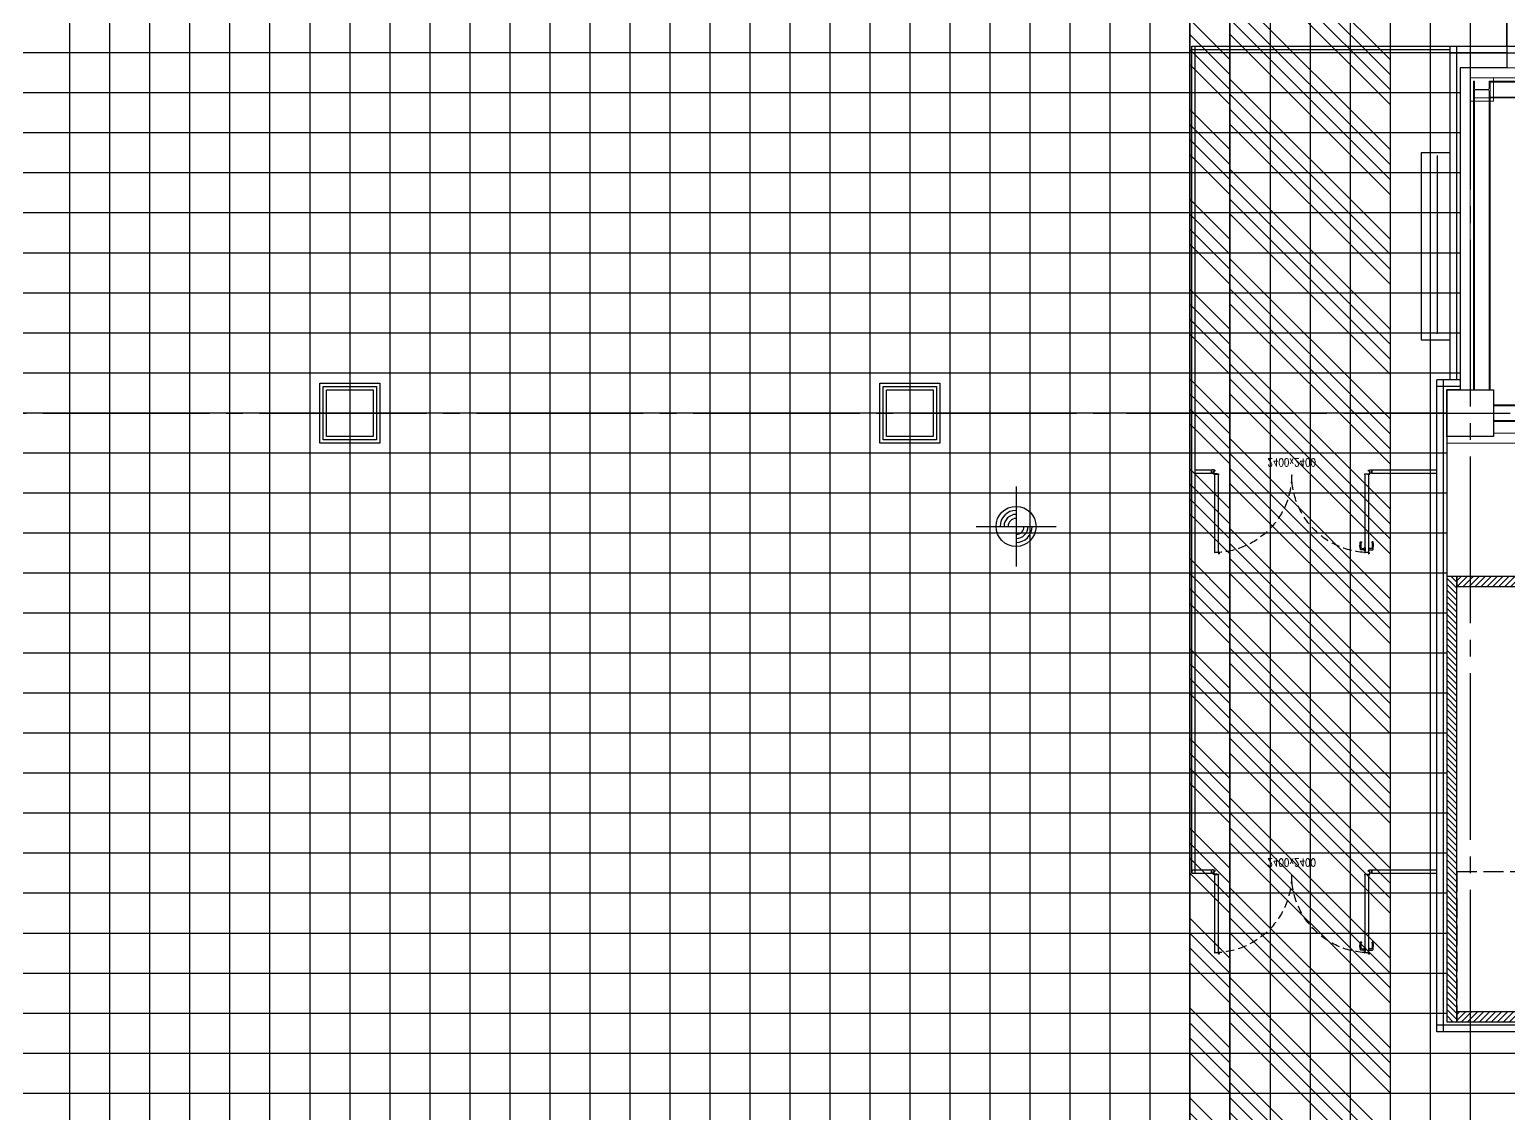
# Model space of a CAD drawing. Header units: millimetres. Extents: x -960 to 41501, y -1010 to 11880.
# Drawn here: x 21360 to 23577, y 3450 to 5075 of the extents above; entities that cross this region are included whole.
import ezdxf
from ezdxf.enums import TextEntityAlignment as Align

# ---------------------------------------------------------------- set-up
doc = ezdxf.new("R2010")
doc.units = ezdxf.units.MM
doc.header["$LTSCALE"] = 100
for name, pattern in [('188K-SM-03-F10-ARCH-PA-Y2257103$0$DASHED', [19.05, 12.7, -6.35]), ('X-S-FAB-L10$0$COL-CEN-LIN', [3.25, 2.5, -0.25, 0.25, -0.25]), ('X-S-FAB-L10$0$HIDDEN', [0.4, 0.3, -0.1])]:
    doc.linetypes.add(name, pattern=pattern)
for name, color, linetype in [('0-XREF', 7, 'Continuous'), ('188K-SM-03-F10-ARCH-PA-Y2257103$0$K-Door', 53, 'Continuous'), ('188K-SM-03-F10-ARCH-PA-Y2257103$0$K-P1S-4.2-單抗', 53, 'Continuous'), ('188K-SM-03-F10-ARCH-PA-Y2257103$0$K-P2D-4.2-雙抗', 53, 'Continuous'), ('188K-SM-03-F10-ARCH-PA-Y2257103$0$K-岩棉 2hr 7.5-單抗', 53, 'Continuous'), ('188K-SM-03-F10-ARCH-RF-Y2257103$0$K-RF-0.55', 191, 'Continuous'), ('188K-SM-03-F10-ARCH-RF-Y2257103$0$K-RF-0.55-AREA', 6, 'Continuous'), ('188K-SM-03-F10-ARCH-RF-Y2257103$0$K-RF-動線-1500', 5, 'Continuous'), ('188K-SM-03-F10-ARCH-RF-Y2257103$0$K-RF-動線-1500-預降', 14, 'Continuous'), ('X-S-FAB-L10$0$#3電梯_1F_82_A-WALL-IN', 8, 'Continuous'), ('X-S-FAB-L10$0$#3電梯_1F_82_WEIGHT', 8, 'Continuous'), ('X-S-FAB-L10$0$0-DIM-INT', 8, 'Continuous'), ('X-S-FAB-L10$0$0-DIM-TXT', 8, 'Continuous'), ('X-S-FAB-L10$0$A-WALL-IN', 8, 'Continuous'), ('X-S-FAB-L10$0$BLOCK', 8, 'Continuous'), ('X-S-FAB-L10$0$CCL', 8, 'X-S-FAB-L10$0$COL-CEN-LIN'), ('X-S-FAB-L10$0$COL-S', 8, 'Continuous'), ('X-S-FAB-L10$0$HID', 8, 'X-S-FAB-L10$0$HIDDEN'), ('X-S-FAB-L10$0$WALL_188K_IN', 8, 'Continuous')]:
    doc.layers.add(name, color=color, linetype=linetype)
doc.styles.add('188K-SM-03-F10-ARCH-PA-Y2257103$0$14P7-XFDP10$0$AA-TXT', font='simplex.shx', dxfattribs={"width": 0.8, "bigfont": 'chineset.shx'})
doc.styles.add('X-S-FAB-L10$0$CHINA', font='simplex.shx', dxfattribs={"width": 0.75, "bigfont": 'chineset.shx'})
doc.styles.add('X-S-FAB-L10$0$Standard', font='', dxfattribs={"width": 0.8})
doc.styles.add('X-S-FAB-L10$0$TG_NOTE_TEXT', font='simplex.shx', dxfattribs={"width": 0.75, "bigfont": 'chineset.shx'})
doc.styles.get('X-S-FAB-L10$0$Standard').set_extended_font_data('Microsoft JhengHei')

# ---------------------------------------------------------------- blocks, each defined once
blk = doc.blocks.new('X-S-FAB-L10$0$FAB2-L05')
at = {"layer": 'X-S-FAB-L10$0$CCL'}
for p, q in [((-4320, 11005), (-4320, 0)), ((-3480, 11005), (-3480, 0)), ((-2640, 11005), (-2640, 0)), ((-26880, 5220), (1210, 5220))]:
    blk.add_line(p, q, dxfattribs=at)
at = {"layer": 'X-S-FAB-L10$0$COL-S'}
for points in [[(-4355, 5255), (-4285, 5255), (-4285, 5185), (-4355, 5185)], [(-3515, 5255), (-3445, 5255), (-3445, 5185), (-3515, 5185)], [(-2675, 5255), (-2605, 5255), (-2605, 5185), (-2675, 5185)]]:
    blk.add_lwpolyline(points, close=True, dxfattribs=at)
blk = doc.blocks.new('X-S-FAB-L10')
at = {"layer": 'X-S-FAB-L10$0$WALL_188K_IN'}
h = blk.add_hatch(dxfattribs=at)
h.set_pattern_fill('LINE', color=256, scale=2, angle=135)
h.set_pattern_definition([(135, (23500, 4156.6165), (-4.49013, -4.49013), [])])
h.paths.add_polyline_path([(23500, 3587.5), (23500, 4255), (23485, 4255), (23485, 3587.5)])
h = blk.add_hatch(dxfattribs=at)
h.set_pattern_fill('LINE', color=256, scale=2, angle=45)
h.set_pattern_definition([(45, (23895.6165, 4240), (-4.49013, 4.49013), [])])
h.paths.add_polyline_path([(23500, 4240), (23994, 4240), (23994, 4255), (23500, 4255)])
h = blk.add_hatch(dxfattribs=at)
h.set_pattern_fill('LINE', color=256, scale=2, angle=45)
h.set_pattern_definition([(45, (24216.6165, 3587.5), (-4.49013, 4.49013), [])])
h.paths.add_polyline_path([(23500, 3587.5), (24315, 3587.5), (24315, 3602.5), (23500, 3602.5)])
at = {"layer": 'X-S-FAB-L10$0$#3電梯_1F_82_A-WALL-IN', "lineweight": 0, "flags": 128}
for points in [[(23550, 4987.5), (23550, 4900)], [(23550, 4600), (23550, 4555)]]:
    blk.add_lwpolyline(points, dxfattribs=at)
at = {"layer": 'X-S-FAB-L10$0$#3電梯_1F_82_WEIGHT', "lineweight": 0}
for p, q in [((23525, 4972.5), (23525, 4997.5)), ((23525, 4997.5), (23526.4, 4997.5)), ((23526.4, 4997.5), (23526.4, 4987)), ((23548.6, 4987), (23548.6, 4997.5)), ((23548.6, 4997.5), (23550, 4997.5)), ((23550, 4972.5), (23550, 4997.5)), ((23550, 4996.1), (23975, 4996.1)), ((23526.4, 4972.5), (23525, 4972.5)), ((23526.4, 4982.9), (23526.4, 4972.5)), ((23526.4, 4972.5), (23526.4, 4535)), ((23528, 4985.4), (23547, 4985.4)), ((23547, 4984.5), (23528, 4984.5)), ((23548.6, 4972.5), (23548.6, 4982.9)), ((23550, 4972.5), (23548.6, 4972.5)), ((23548.6, 4972.5), (23548.6, 4535)), ((23550, 4973.9), (23975, 4973.9)), ((23555, 4511.1), (23975, 4511.1)), ((23555, 4488.9), (23975, 4488.9))]:
    blk.add_line(p, q, dxfattribs=at)
at = {"layer": 'X-S-FAB-L10$0$#3電梯_1F_82_WEIGHT', "lineweight": 0, "flags": 128}
for points in [[(23520, 4967.5), (23520, 5002.5)], [(23520, 5002.5), (23555, 5002.5)], [(23555, 5002.5), (23555, 4967.5), (23520, 4967.5)]]:
    blk.add_lwpolyline(points, dxfattribs=at)
for points in [[(23975, 4972.5), (23550, 4972.5), (23550, 4997.5), (23975, 4997.5)], [(23525, 4535), (23525, 4972.5), (23550, 4972.5), (23550, 4535)], [(23975, 4487.5), (23555, 4487.5), (23555, 4512.5), (23975, 4512.5)]]:
    blk.add_lwpolyline(points, close=True, dxfattribs=at)
at = {"layer": 'X-S-FAB-L10$0$#3電梯_1F_82_WEIGHT', "lineweight": 0}
for centre, start, end in [((23528, 4987), 180, 270), ((23528, 4982.9), 90, 180), ((23547, 4987), 270, 0), ((23547, 4982.9), 0, 90)]:
    blk.add_arc(centre, 1.6, start, end, dxfattribs=at)
at = {"layer": 'X-S-FAB-L10$0$0-DIM-INT'}
for p, q in [((22839.2, 4390.1), (22839.2, 4270.1)), ((22779.2, 4330.1), (22899.2, 4330.1))]:
    blk.add_line(p, q, dxfattribs=at)
blk.add_circle((22839.2, 4330.1), 30, dxfattribs=at)
for radius, start, end in [(24, 90, 180), (18, 90, 180), (12, 90, 180), (24, 270, 0), (18, 270, 0), (12, 270, 0)]:
    blk.add_arc((22839.2, 4330.1), radius, start, end, dxfattribs=at)
at = {"layer": 'X-S-FAB-L10$0$A-WALL-IN', "lineweight": 0}
for p, q in [((23485, 4465), (23485, 4455)), ((23994, 4470), (23555, 4470)), ((23485, 4455), (23994, 4455))]:
    blk.add_line(p, q, dxfattribs=at)
at = {"layer": 'X-S-FAB-L10$0$A-WALL-IN', "lineweight": 0, "flags": 128}
for points in [[(23505, 5017.5), (23505, 5002.5)], [(24315, 5017.5), (23505, 5017.5)], [(23505, 5002.5), (23505, 4535)], [(23520, 5002.5), (24315, 5002.5)], [(23520, 4535), (23520, 5002.5)]]:
    blk.add_lwpolyline(points, dxfattribs=at)
at = {"layer": 'X-S-FAB-L10$0$COL-S'}
for p, q in [((21805, 4535), (21875, 4535)), ((21805, 4465), (21805, 4535)), ((21875, 4535), (21875, 4465)), ((22645, 4535), (22715, 4535)), ((22645, 4465), (22645, 4535)), ((22715, 4535), (22715, 4465)), ((23485, 4535), (23555, 4535)), ((23485, 4465), (23485, 4535)), ((23555, 4535), (23555, 4465)), ((21875, 4465), (21805, 4465)), ((22715, 4465), (22645, 4465)), ((23555, 4465), (23485, 4465))]:
    blk.add_line(p, q, dxfattribs=at)
at = {"layer": 'X-S-FAB-L10$0$HID'}
for q in [(23500, 3602.5), (23650, 3812.5)]:
    blk.add_line((23500, 3812.5), q, dxfattribs=at)
at = {"layer": 'X-S-FAB-L10$0$WALL_188K_IN'}
for points in [[(23500, 3587.5), (23500, 4255), (23485, 4255), (23485, 3587.5)], [(23500, 4240), (23994, 4240), (23994, 4255), (23500, 4255)], [(23500, 3587.5), (24315, 3587.5), (24315, 3602.5), (23500, 3602.5)]]:
    blk.add_lwpolyline(points, close=True, dxfattribs=at)
at = {"layer": 'X-S-FAB-L10$0$BLOCK'}
blk.add_blockref('X-S-FAB-L10$0$FAB2-L05', (26160, -720), dxfattribs=at)
at = {"style": 'X-S-FAB-L10$0$TG_NOTE_TEXT', "width": 0.5, "flags": 1}
for p in [(7463.3, 9020), (18268.3, 8649), (11197.8, 4800.2), (16485.8, 4800.2), (25420.3, 2635), (13360, 320, 0), (7463.3, -33.3)]:
    blk.add_attdef('WH', text='', height=20, dxfattribs=at).set_placement(p, align=Align.BOTTOM_LEFT)
at = {"width": 0.5}
for style, p in [('X-S-FAB-L10$0$TG_NOTE_TEXT', (7585, 9020)), ('X-S-FAB-L10$0$TG_NOTE_TEXT', (18390, 8649)), ('X-S-FAB-L10$0$TG_NOTE_TEXT', (11117.5, 4813.5)), ('X-S-FAB-L10$0$TG_NOTE_TEXT', (16607.5, 4813.5)), ('X-S-FAB-L10$0$TG_NOTE_TEXT', (25350, 2635)), ('X-S-FAB-L10$0$Standard', (13129.4, 325, 0)), ('X-S-FAB-L10$0$TG_NOTE_TEXT', (7585, -20))]:
    blk.add_attdef('DESC', text='', height=10, dxfattribs=dict(at, style=style)).set_placement(p, align=Align.BOTTOM_LEFT)
for tag, style, p in [('TYPE', 'X-S-FAB-L10$0$TG_NOTE_TEXT', (7619.3, 9020)), ('NO', 'X-S-FAB-L10$0$TG_NOTE_TEXT', (7650.1, 9020)), ('TYPE', 'X-S-FAB-L10$0$TG_NOTE_TEXT', (18424.2, 8649)), ('NO', 'X-S-FAB-L10$0$TG_NOTE_TEXT', (18455, 8649)), ('NO', 'X-S-FAB-L10$0$TG_NOTE_TEXT', (11088.6, 4813.5)), ('TYPE', 'X-S-FAB-L10$0$TG_NOTE_TEXT', (11151.8, 4813.5)), ('TYPE', 'X-S-FAB-L10$0$TG_NOTE_TEXT', (16641.8, 4813.5)), ('NO', 'X-S-FAB-L10$0$TG_NOTE_TEXT', (16672.6, 4813.5)), ('NO', 'X-S-FAB-L10$0$TG_NOTE_TEXT', (25313, 2635)), ('TYPE', 'X-S-FAB-L10$0$TG_NOTE_TEXT', (25350, 2635)), ('NO', 'X-S-FAB-L10$0$Standard', (13100, 320, 0)), ('TYPE', 'X-S-FAB-L10$0$Standard', (13129.4, 320, 0)), ('TYPE', 'X-S-FAB-L10$0$TG_NOTE_TEXT', (7619.3, -20)), ('NO', 'X-S-FAB-L10$0$TG_NOTE_TEXT', (7650.1, -20))]:
    blk.add_attdef(tag, text='', height=10, dxfattribs=dict(at, style=style)).set_placement(p, align=Align.BOTTOM_RIGHT)
at = {"style": 'X-S-FAB-L10$0$TG_NOTE_TEXT', "width": 0.5, "flags": 1}
for rotation, p in [(180, (43, 7480)), (180, (943, 7480)), (90, (24310, 3717.8)), (270, (17080, 1711.7))]:
    blk.add_attdef('WH', text='', height=20, rotation=rotation, dxfattribs=at).set_placement(p, align=Align.BOTTOM_LEFT)
at = {"width": 0.5}
for rotation, style, p in [(180, 'X-S-FAB-L10$0$Standard', (317.6, 7480)), (180, 'X-S-FAB-L10$0$Standard', (1217.6, 7480)), (90, 'X-S-FAB-L10$0$TG_NOTE_TEXT', (24310, 3647.5)), (270, 'X-S-FAB-L10$0$TG_NOTE_TEXT', (17080, 1605))]:
    blk.add_attdef('DESC', text='', height=10, rotation=rotation, dxfattribs=dict(at, style=style)).set_placement(p, align=Align.BOTTOM_LEFT)
for tag, rotation, style, p in [('TYPE', 180, 'X-S-FAB-L10$0$Standard', (317.6, 7480)), ('NO', 180, 'X-S-FAB-L10$0$Standard', (347, 7480)), ('TYPE', 180, 'X-S-FAB-L10$0$Standard', (1217.6, 7480)), ('NO', 180, 'X-S-FAB-L10$0$Standard', (1247, 7480)), ('TYPE', 90, 'X-S-FAB-L10$0$TG_NOTE_TEXT', (24310, 3647.5)), ('NO', 90, 'X-S-FAB-L10$0$TG_NOTE_TEXT', (24310, 3610.5)), ('TYPE', 270, 'X-S-FAB-L10$0$TG_NOTE_TEXT', (17080, 1605)), ('NO', 270, 'X-S-FAB-L10$0$TG_NOTE_TEXT', (17080, 1573))]:
    blk.add_attdef(tag, text='', height=10, rotation=rotation, dxfattribs=dict(at, style=style)).set_placement(p, align=Align.BOTTOM_RIGHT)
at = {"layer": 'X-S-FAB-L10$0$0-DIM-TXT', "style": 'X-S-FAB-L10$0$CHINA', "width": 0.75}
for p in [(667.4, 7855.1, -2689.4), (22627.4, 6728.8), (25644.7, 6728.8), (24778.8, 5569.1), (1118.3, 4980), (417.8, 4594.6), (23874.8, 4355), (22927.4, 4330.1), (23749.9, 3901.4), (417.8, 3765.2), (1118.3, 3730), (417.8, 3115.8), (536.9, 2227.8), (16909, 1782.7), (888.4, 880.5), (16977.4, 750), (18878.8, 750), (25641.2, 553.2), (21364, 526.9)]:
    blk.add_attdef('HIG', text='', height=80, dxfattribs=at).set_placement(p, align=Align.MIDDLE_LEFT)
blk = doc.blocks.new('188K-SM-03-F10-ARCH-RF-Y2257103')
at = {"layer": '188K-SM-03-F10-ARCH-RF-Y2257103$0$K-RF-動線-1500'}
h = blk.add_hatch(dxfattribs=at)
h.set_pattern_fill('ANSI34', color=256, scale=5, angle=90)
h.set_pattern_definition([(135, (-60, 0), (-67.35192, -67.35192), []), (135, (-60, 22.45), (-67.35192, -67.35192), []), (135, (-60, 44.9), (-67.35192, -67.35192), []), (135, (-60, 67.35), (-67.35192, -67.35192), [])])
h.paths.add_polyline_path([(23160, 2099.8), (23160, 5955), (23400, 5955), (23400, 2099.8)])
at = {"layer": '188K-SM-03-F10-ARCH-RF-Y2257103$0$K-RF-動線-1500-預降'}
h = blk.add_hatch(dxfattribs=at)
h.set_pattern_fill('ANSI34', color=256, scale=5, angle=90)
h.set_pattern_definition([(135, (-300, 1e-06), (-67.35192, -67.35192), []), (135, (-300, 22.45), (-67.35192, -67.35192), []), (135, (-300, 44.9), (-67.35192, -67.35192), []), (135, (-300, 67.35), (-67.35192, -67.35192), [])])
h.paths.add_polyline_path([(23100, 2400), (23100, 5955), (23160, 5955), (23160, 2400)])
at = {"layer": '188K-SM-03-F10-ARCH-RF-Y2257103$0$K-RF-0.55'}
for p, q in [((21420, 5955), (21420, 1870)), ((21480, 5955), (21480, 1870)), ((21540, 5955), (21540, 1870)), ((21600, 5955), (21600, 1870)), ((21660, 5955), (21660, 1870)), ((21720, 5955), (21720, 1870)), ((21780, 5955), (21780, 1870)), ((21840, 5955), (21840, 1870)), ((21900, 5955), (21900, 1870)), ((21960, 5955), (21960, 1870)), ((22020, 5955), (22020, 1870)), ((22080, 5955), (22080, 1870)), ((22140, 5955), (22140, 1870)), ((22200, 5955), (22200, 1870)), ((22260, 5955), (22260, 1870)), ((22320, 5955), (22320, 1870)), ((22380, 5955), (22380, 1870)), ((22440, 5955), (22440, 1870)), ((22500, 5955), (22500, 1870)), ((22560, 5955), (22560, 1870)), ((22620, 5955), (22620, 1870)), ((22680, 5955), (22680, 1870)), ((22740, 5955), (22740, 1870)), ((22800, 5955), (22800, 1870)), ((22860, 5955), (22860, 1870)), ((22920, 5955), (22920, 1870)), ((22980, 5955), (22980, 1870)), ((23040, 5955), (23040, 1870)), ((23100, 5955), (23100, 1870)), ((23160, 5955), (23160, 1870)), ((23220, 5955), (23220, 1870)), ((23280, 5955), (23280, 1870)), ((23340, 5955), (23340, 1870)), ((23400, 5955), (23400, 1870)), ((23460, 5955), (23460, 1870)), ((23520, 5955), (23520, 5017.5)), ((23575, 5040), (1845, 5040)), ((23505, 4980), (1845, 4980)), ((23505, 4920), (1845, 4920)), ((23505, 4860), (1845, 4860)), ((23505, 4800), (16697.5, 4800)), ((23505, 4740), (16697.5, 4740)), ((23505, 4680), (16697.5, 4680)), ((23505, 4620), (16697.5, 4620)), ((23505, 4560), (16697.5, 4560)), ((23485, 4500), (15995.1, 4500)), ((23485, 4440), (1845, 4440)), ((23485, 4380), (1845, 4380)), ((23485, 4320), (1845, 4320)), ((23485, 4260), (1845, 4260)), ((23485, 4200), (1845, 4200)), ((23485, 4140), (1845, 4140)), ((23485, 4080), (1845, 4080)), ((23485, 4020), (1845, 4020)), ((23485, 3960), (1845, 3960)), ((23485, 3900), (1845, 3900)), ((23485, 3840), (1845, 3840)), ((23485, 3780), (1845, 3780)), ((23485, 3720), (1845, 3720)), ((23485, 3660), (1845, 3660)), ((23485, 3600), (1845, 3600)), ((23520, 3587.5), (23520, 1870)), ((24315, 3540), (1845, 3540)), ((24315, 3480), (1845, 3480))]:
    blk.add_line(p, q, dxfattribs=at)
at = {"layer": '188K-SM-03-F10-ARCH-RF-Y2257103$0$K-RF-0.55-AREA', "elevation": 0}
blk.add_lwpolyline([(19320, 8595), (19320, 7535), (19285, 7535), (19285, 7465), (19320, 7465), (19320, 7320), (21349.5, 7320), (21349.5, 5955), (24315, 5955), (24315, 5565), (23575, 5565), (23575, 5017.5), (23505, 5017.5), (23505, 4535), (23485, 4535), (23485, 3587.5), (24315, 3587.5), (24315, 1870), (17090, 1870), (17090, 2075), (16750, 2075)], dxfattribs=at)
at = {"layer": '188K-SM-03-F10-ARCH-RF-Y2257103$0$K-RF-0.55-AREA'}
for points in [[(21805, 4535), (21875, 4535), (21875, 4465), (21805, 4465)], [(22645, 4535), (22715, 4535), (22715, 4465), (22645, 4465)]]:
    blk.add_lwpolyline(points, close=True, dxfattribs=at)
at = {"layer": '188K-SM-03-F10-ARCH-RF-Y2257103$0$K-RF-動線-1500'}
blk.add_lwpolyline([(23160, 2099.8), (23160, 5955), (23400, 5955), (23400, 2099.8)], close=True, dxfattribs=at)
at = {"layer": '188K-SM-03-F10-ARCH-RF-Y2257103$0$K-RF-動線-1500-預降'}
blk.add_lwpolyline([(23100, 2400), (23100, 5955), (23160, 5955), (23160, 2400)], close=True, dxfattribs=at)
blk = doc.blocks.new('188K-SM-03-F10-ARCH-PA-Y2257103$0$雙開門-2400×2400')
for p, q in [((225.2, 117.7), (223.8, 117.6)), ((229.2, 117.7), (225.2, 117.7)), ((225.2, 115.5), (229.2, 115.5)), ((229.2, 119), (229.2, 114.1)), ((230, 119), (229.2, 119)), ((229.2, 114.1), (230, 114.1)), ((230, 114.1), (230, 119)), ((0, 2.5), (0, -2.5)), ((0, -1.9), (0, 1.9)), ((0.6, 2.5), (3, 2.5)), ((3, 2.5), (3, 0.2)), ((3, 0.2), (3, 0.2)), ((239.4, 2.5), (237, 2.5)), ((237, 2.5), (237, -0.2)), ((237, -0.2), (237, 0)), ((240, 2.5), (240, -2.5)), ((240, -1.9), (240, 1.9)), ((3, -2.5), (0.6, -2.5)), ((4.7, -1.9), (3, -2.5)), ((3.7, -0.6), (3.9, -0.6)), ((3.9, -0.6), (4, -0.6)), ((4.1, -0.7), (4, -0.7)), ((4, -0.7), (4, -1.5)), ((4, -1.5), (4.6, -1.5)), ((4.5, -0.2), (4.1, -0.2)), ((4.1, -0.7), (4.1, -0.7)), ((4.6, -0.7), (4.5, -0.7)), ((4.5, -0.7), (4.5, -0.7)), ((4.6, -0.6), (4.7, -0.6)), ((4.6, -1.5), (4.6, -0.7)), ((4.7, -0.6), (4.8, -0.6)), ((5, -0.8), (5, -1.5)), ((235, -0.8), (235, -1.5)), ((235.3, -0.6), (235.2, -0.6)), ((235.4, -0.6), (235.3, -0.6)), ((235.3, -1.9), (237, -2.5)), ((235.4, -1.5), (235.4, -0.7)), ((235.4, -0.7), (235.5, -0.7)), ((236, -1.5), (235.4, -1.5)), ((235.5, -0.2), (235.9, -0.2)), ((235.5, -0.7), (235.5, -0.7)), ((235.9, -0.7), (235.9, -0.7)), ((235.9, -0.7), (236, -0.7)), ((236.1, -0.6), (236, -0.6)), ((236, -0.7), (236, -1.5)), ((236.3, -0.6), (236.1, -0.6)), ((237, -2.5), (239.4, -2.5))]:
    blk.add_line(p, q)
for points in [[(10.9, 121.6), (10.9, 123.4), (10.9, 121.6), (4.3, 121.6), (4.3, 121.5), (4.7, 121.5), (4.7, 120.4, 0.414214), (4.8, 120.3), (5, 120.3), (5, 120.4), (4.9, 120.4), (4.9, 121.4), (5, 121.4), (5, 4.1), (4.9, 4.1), (4.9, 5.1), (5, 5.1), (5, 5.2), (4.8, 5.2, 0.414214), (4.7, 5.1), (4.7, 4, 0.414214), (4.8, 3.8), (10.2, 3.8, 0.414214), (10.3, 4), (10.3, 5.1, 0.414214), (10.2, 5.2), (10, 5.2), (10, 5.1), (10.1, 5.1), (10.1, 4.1), (10, 4.1), (10, 121.4), (10.1, 121.4), (10.1, 120.4), (10, 120.4), (10, 120.3), (10.2, 120.3, 0.414214), (10.3, 120.4), (10.3, 121.4), (11.1, 121.4, 0.414214), (11.1, 121.4), (11.1, 123.6, 0.414214), (11.1, 123.7), (10.3, 123.7), (10.3, 123.4), (10.9, 123.4)], [(235.9, 121.6), (235.9, 123.4), (235.9, 121.6), (229.3, 121.6), (229.3, 121.5), (229.7, 121.5), (229.7, 120.4, 0.414214), (229.8, 120.3), (230, 120.3), (230, 120.4), (229.9, 120.4), (229.9, 121.4), (230, 121.4), (230, 4.1), (229.9, 4.1), (229.9, 5.1), (230, 5.1), (230, 5.2), (229.8, 5.2, 0.414214), (229.7, 5.1), (229.7, 4, 0.414214), (229.8, 3.8), (235.2, 3.8, 0.414214), (235.3, 4), (235.3, 5.1, 0.414214), (235.2, 5.2), (235, 5.2), (235, 5.1), (235.1, 5.1), (235.1, 4.1), (235, 4.1), (235, 121.4), (235.1, 121.4), (235.1, 120.4), (235, 120.4), (235, 120.3), (235.2, 120.3, 0.414214), (235.3, 120.4), (235.3, 121.4), (236.1, 121.4, 0.414214), (236.1, 121.4), (236.1, 123.6, 0.414214), (236.1, 123.7), (235.3, 123.7), (235.3, 123.4), (235.9, 123.4)], [(235.8, 117.7), (239.8, 117.7), (241.2, 117.6, -0.327495), (242, 116.9, -0.089847), (242.2, 106.2, -1.144881), (240.3, 106.6, 0.137079), (240.3, 114.9, 0.349357), (239.8, 115.5), (235.8, 115.5)]]:
    blk.add_lwpolyline(points, format="xyb")
blk.add_lwpolyline([(235, 114.1), (235, 119), (235.8, 119), (235.8, 114.1)], close=True)
at = {"ltscale": 500}
for points in [[(3.3, 0.3), (3.3, 3.1), (3, 3.1), (3, 0.3)], [(8.5, 3.8), (4, 3.8), (4, 4.1), (8.5, 4.1)], [(231.5, 3.8), (236, 3.8), (236, 4.1), (231.5, 4.1)], [(236.7, -0.1), (236.7, 3.1), (237, 3.1), (237, -0.1)]]:
    blk.add_lwpolyline(points, close=True, dxfattribs=at)
at = {"linetype": '188K-SM-03-F10-ARCH-PA-Y2257103$0$DASHED', "ltscale": 0.01}
for centre, start, end in [((3.5, 5.1), 0, 85.9993), ((236.5, 5.1), 94.0007, 180)]:
    blk.add_arc(centre, 116.5, start, end, dxfattribs=at)
for centre, radius, start, end in [((0.6, 1.9), 0.598, 90, 180), ((3.9, 0.2), 0.855, 178.2453, 256.7344), ((236.3, 0), 0.659, 270, 360), ((239.4, 1.9), 0.598, 0, 90), ((0.6, -1.9), 0.598, 180, 270), ((4.3, -0.6), 0.427, 111.7868, 180), ((4, -0.7), 0.11, 360, 90), ((4.3, -0.6), 0.427, 0, 68.2132), ((4.6, -0.7), 0.11, 90, 180), ((4.5, -1.5), 0.5, 288.9704, 0), ((4.8, -0.8), 0.2, 0, 90), ((235.2, -0.8), 0.2, 90, 180), ((235.5, -1.5), 0.5, 180, 251.0296), ((235.7, -0.6), 0.427, 111.7868, 180), ((235.4, -0.7), 0.11, 360, 90), ((235.7, -0.6), 0.427, 0, 68.2132), ((236, -0.7), 0.11, 90, 180), ((239.4, -1.9), 0.598, 270, 360)]:
    blk.add_arc(centre, radius, start, end)
for centre, major_axis, start_param, end_param in [((252.5, 110.9), (-21.3, 21.3), 0.585307, 0.943734), ((223.9, 116.7), (0.624, 0.624), 0.866962, 2.13291), ((239.6, 110.8), (-10.9, 10.9), 0.51383, 1.058752), ((225.3, 114.9), (-0.417, 0.417), -0.669314, 0.675093), ((223.8, 106.3), (-0.707, 0.707), 0.872811, 4.284184)]:
    blk.add_ellipse(centre, major_axis=major_axis, ratio=1, start_param=start_param, end_param=end_param)
at = {"ltscale": 500, "extrusion": (0, 0, -1)}
blk.add_ellipse((3.5, 3.6), major_axis=(0.495, 0.495), ratio=1, start_param=3.926991, end_param=10.210176, dxfattribs=at)
at = {"ltscale": 500}
blk.add_ellipse((236.5, 3.6), major_axis=(-0.495, 0.495), ratio=1, start_param=3.926991, end_param=10.210176, dxfattribs=at)
at = {"color": 8, "style": '188K-SM-03-F10-ARCH-PA-Y2257103$0$14P7-XFDP10$0$AA-TXT', "width": 0.8}
blk.add_text('2400x2400', height=12, dxfattribs=at).set_placement((120, -13.5), align=Align.MIDDLE_CENTER)
blk = doc.blocks.new('188K-SM-03-F10-ARCH-PA-Y2257103$0$鐵捲門2.8X2.4')
blk.add_line((-3.9, -23.7), (-271.1, -23.7, 0))
blk.add_lwpolyline([(-280, -43.1), (0, -43.1), (0, 0), (-280, 0), (-280, -43.1)])
blk = doc.blocks.new('188K-SM-03-F10-ARCH-PA-Y2257103')
at = {"layer": '188K-SM-03-F10-ARCH-PA-Y2257103$0$K-P1S-4.2-單抗'}
for points in [[(21795, 4545), (21885, 4545), (21885, 4455), (21795, 4455)], [(21800, 4540), (21880, 4540), (21880, 4460), (21800, 4460)], [(22635, 4545), (22725, 4545), (22725, 4455), (22635, 4455)], [(22640, 4540), (22720, 4540), (22720, 4460), (22640, 4460)]]:
    blk.add_lwpolyline(points, close=True, dxfattribs=at)
at = {"layer": '188K-SM-03-F10-ARCH-PA-Y2257103$0$K-P2D-4.2-雙抗'}
for p, q in [((23103, 3810, 0), (23103, 5050, 0)), ((23103, 5050, 0), (23490, 5050, 0)), ((23103, 5045, 0), (23490, 5045, 0)), ((23108, 3810, 0), (23108, 5050, 0)), ((23108, 4415, 0), (23132.5, 4415, 0)), ((23372.5, 4415, 0), (23470, 4415, 0)), ((23108, 4410, 0), (23132.5, 4410, 0)), ((23372.5, 4410, 0), (23470, 4410, 0)), ((23103, 3815, 0), (23132.5, 3815, 0)), ((23103, 3815, 0), (23103, 3810, 0)), ((23372.5, 3815, 0), (23470, 3815, 0)), ((23103, 3810, 0), (23132.5, 3810, 0)), ((23372.5, 3810, 0), (23470, 3810, 0))]:
    blk.add_line(p, q, dxfattribs=at)
at = {"layer": '188K-SM-03-F10-ARCH-PA-Y2257103$0$K-岩棉 2hr 7.5-單抗'}
for p, q in [((23575, 5050, 0), (23575, 5580, 0)), ((23490, 5050, 0), (23590, 5050)), ((23490, 4550, 0), (23490, 5050, 0)), ((23490, 5040, 0), (23590, 5040, 0)), ((23500, 4550, 0), (23500, 5050)), ((23470, 3572.5, 0), (23470, 4550, 0)), ((23505, 4550, 0), (23470, 4550, 0)), ((23480, 3572.5, 0), (23480, 4550, 0)), ((23505, 4540, 0), (23470, 4540, 0)), ((24300, 3582.5, 0), (23470, 3582.5, 0)), ((24300, 3572.5, 0), (23470, 3572.5, 0))]:
    blk.add_line(p, q, dxfattribs=at)
at = {"layer": '188K-SM-03-F10-ARCH-PA-Y2257103$0$K-Door', "rotation": 90}
blk.add_blockref('188K-SM-03-F10-ARCH-PA-Y2257103$0$鐵捲門2.8X2.4', (23446.9, 4890, 0), dxfattribs=at)
at = {"layer": '188K-SM-03-F10-ARCH-PA-Y2257103$0$K-Door', "xscale": -1, "rotation": 180}
for p in [(23132.5, 4412.5, 0), (23132.5, 3812.5, 0)]:
    blk.add_blockref('188K-SM-03-F10-ARCH-PA-Y2257103$0$雙開門-2400×2400', p, dxfattribs=at)

msp = doc.modelspace()

# ---------------------------------------------------------------- block references
for name in ['X-S-FAB-L10', '188K-SM-03-F10-ARCH-RF-Y2257103']:
    msp.add_blockref(name, (0, 0))
at = {"layer": '0-XREF'}
msp.add_blockref('188K-SM-03-F10-ARCH-PA-Y2257103', (0, 0), dxfattribs=at)

doc.saveas('drawing.dxf')
